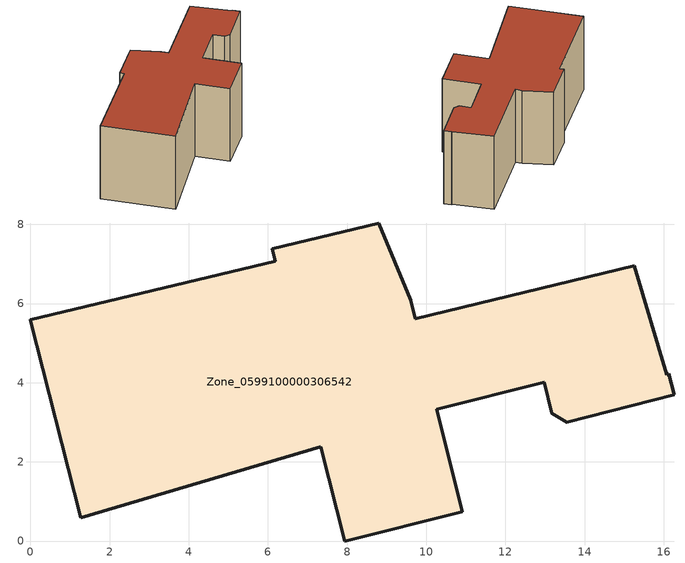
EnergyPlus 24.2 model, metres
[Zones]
Zone_0599100000306542
 floor ground (C_G): 10.26,3.33 10.91,0.74 7.94,0 7.34,2.38 1.27,0.59 0,5.59 6.18,7.07 6.11,7.38 8.79,8.03 9.6,6.09 9.72,5.61 15.25,6.96 16.08,4.2 16.13,4.22 16.26,3.69 13.54,3 13.18,3.23 12.98,4.01 z0
 wall outside (C_F): 0,5.59 1.27,0.59 7.34,2.38 7.94,0 10.91,0.74 10.26,3.33 12.98,4.01 13.18,3.23 13.54,3 16.26,3.69 16.13,4.22 16.08,4.2 15.25,6.96 9.72,5.61 9.6,6.09 8.79,8.03 6.11,7.38 6.18,7.07 0,5.59 z0:5.87
 roof outside (C_R): 15.25,6.96 9.72,5.61 9.6,6.09 8.79,8.03 6.11,7.38 6.18,7.07 0,5.59 1.27,0.59 7.34,2.38 7.94,0 10.91,0.74 10.26,3.33 12.98,4.01 13.18,3.23 13.54,3 16.26,3.69 16.13,4.22 16.08,4.2 z5.87
[BUILDING]
Pand.0599100000306542: North Axis=0; Terrain=City; Loads Convergence Tolerance Value=0.04; Temperature Convergence Tolerance Value=0.4; Solar Distribution=FullExterior; Maximum Number of Warmup Days=25; Minimum Number of Warmup Days=1
[Site:Location]
Rotterdam.The.Hague.AP_ZH_NLD Design_Conditions: Latitude=51.96; Longitude=4.45; Time Zone=1; Elevation=-4.5
[SITE:GROUNDTEMPERATURE:BUILDINGSURFACE]
18, 18, 18, 18, 18, 18, 18, 18, 18, 18, 18, 18
[MATERIAL] Thermal Absorptance=0.9; Solar Absorptance=0.7; Visible Absorptance=0.7
Name | Roughness | Thickness | Conductivity | Density | Specific Heat
G.TI.1965-1974 | MediumSmooth | 0.15 | 0.882353 | 540 | 1210
F.TI.1965-1974 | Rough | 0.3 | 0.697674 | 1920 | 840
R.TI.1965-1974 | MediumRough | 0.2 | 0.232558 | 1500 | 1000
[CONSTRUCTION]
C_G: G.TI.1965-1974
C_F: F.TI.1965-1974
C_R: R.TI.1965-1974
[ZONE]
Zone_0599100000306542: Type=1; Multiplier=1; Ceiling Height=Autocalculate; Volume=Autocalculate; Floor Area=autocalculate; Part of Total Floor Area=Yes
[ZONEINFILTRATION:DESIGNFLOWRATE]
Infil_Zone_0599100000306542: Zone or ZoneList or Space or SpaceList=Zone_0599100000306542; Schedule=AlwaysOn; Design Flow Rate Calculation Method=Flow/Area; Flow Rate per Floor Area=0.003; Constant Term Coefficient=1; Temperature Term Coefficient=0; Velocity Term Coefficient=0; Velocity Squared Term Coefficient=0
[HVACTEMPLATE:ZONE:IDEALLOADSAIRSYSTEM]
Zone_0599100000306542: Maximum Heating Supply Air Temperature=50; Minimum Cooling Supply Air Temperature=13; Maximum Heating Supply Air Humidity Ratio=0.0156; Minimum Cooling Supply Air Humidity Ratio=0.0077; Heating Limit=NoLimit; Cooling Limit=NoLimit; Dehumidification Control Type=ConstantSensibleHeatRatio; Cooling Sensible Heat Ratio=0.7; Dehumidification Setpoint=60; Humidification Control Type=None; Humidification Setpoint=30; Outdoor Air Method=None; Outdoor Air Flow Rate per Person=0.00944; Outdoor Air Flow Rate per Zone Floor Area=0; Outdoor Air Flow Rate per Zone=0; Demand Controlled Ventilation Type=None; Outdoor Air Economizer Type=NoEconomizer; Heat Recovery Type=None; Sensible Heat Recovery Effectiveness=0.7; Latent Heat Recovery Effectiveness=0.65
[ZONECONTROL:THERMOSTAT]
ThermostatControl_Zone_0599100000306542: Zone or ZoneList=Zone_0599100000306542; Control Type Schedule=DualSetpointControlType; Control 1=Thermostat_Zone_0599100000306542; Temperature Difference Between Cutout And Setpoint=0
[THERMOSTATSETPOINT:DUALSETPOINT]
Thermostat_Zone_0599100000306542: Heating Setpoint Temperature Schedule=HeatingSetpoint_Zone_0599100000306542; Cooling Setpoint Temperature Schedule=CoolingSetpoint_Zone_0599100000306542
[SCHEDULE:COMPACT]
HeatingSetpoint_Zone_0599100000306542: Through: 12/31, For: AllDays, Until: 24:00, 21
CoolingSetpoint_Zone_0599100000306542: Through: 12/31, For: AllDays, Until: 24:00, 24
DualSetpointControlType: Through: 12/31, For: AllDays, Until: 24:00, 4
AlwaysOn: Through: 12/31, For: AllDays, Until: 24:00, 1
